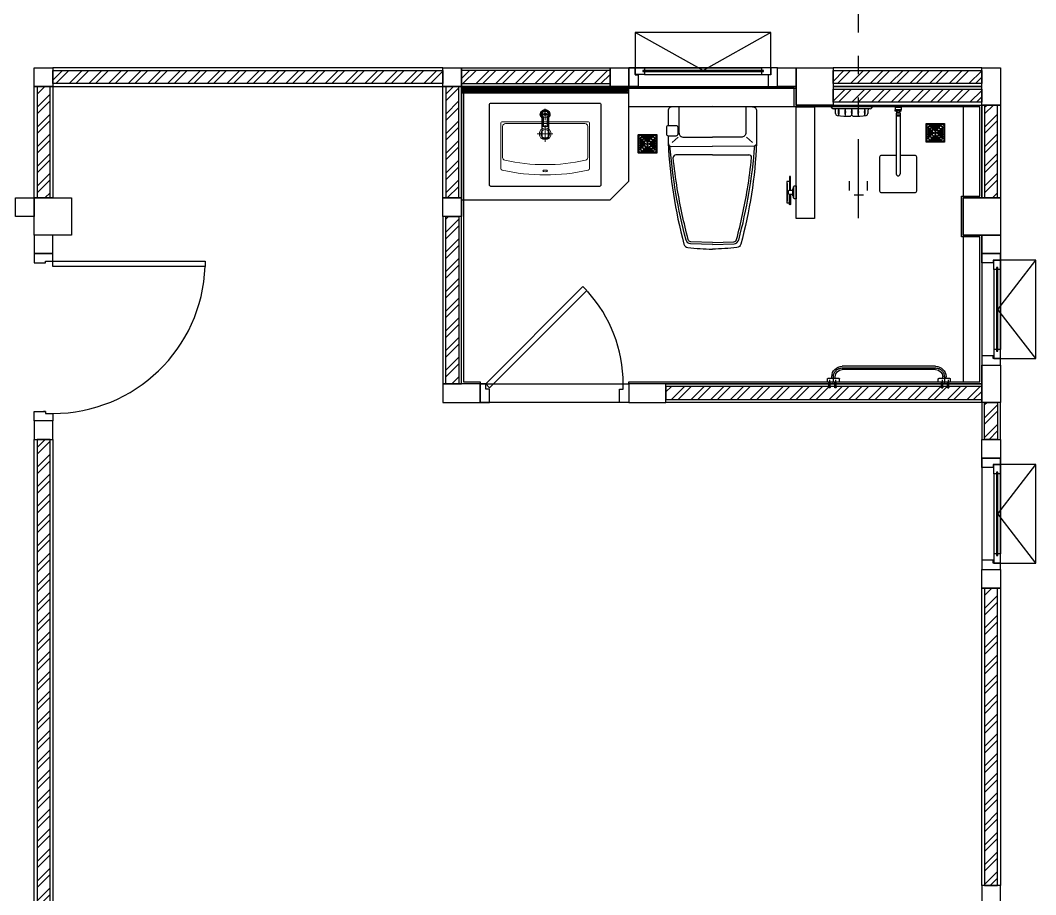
# Model space of a CAD drawing. Header units: inches. Extents: x -1366 to 1200, y -585 to 2545.
# Drawn here: x 739.08 to 744.54, y 2033.48 to 2038.19 of the extents above; entities that cross this region are included whole.
import ezdxf
from ezdxf.enums import TextEntityAlignment as Align

# ---------------------------------------------------------------- set-up
doc = ezdxf.new("R2010")
doc.units = ezdxf.units.IN
doc.header["$MEASUREMENT"] = 0
doc.header["$PDSIZE"] = 0.05
doc.linetypes.add('CENTER', pattern=[1.625, 1.25, -0.125, 0.125, -0.125])
doc.linetypes.add('DIVIDE2', pattern=[0.625, 0.25, -0.125, 0, -0.125, 0, -0.125])
doc.layers.get('0').update_dxf_attribs({"linetype": 'CONTINUOUS'})
for name, color, linetype in [('02___PRT_ALL_AXES', 7, 'CONTINUOUS'), ('COLD WATER PIPE', 3, 'DIVIDE2'), ('COLM', 3, 'CONTINUOUS'), ('Counter', 6, 'CONTINUOUS'), ('DIM', 7, 'CONTINUOUS'), ('DIMS', 1, 'CONTINUOUS'), ('DOOR', 7, 'CONTINUOUS'), ('DOOR_SWNG', 1, 'CONTINUOUS'), ('FIXT', 5, 'CONTINUOUS'), ('Floor-Hatch', 251, 'CONTINUOUS'), ('SANITARY', 9, 'CONTINUOUS'), ('SN - Sanitary', 144, 'CONTINUOUS'), ('WALL', 7, 'CONTINUOUS'), ('Wall-1', 6, 'CONTINUOUS'), ('Wall-Tile', 4, 'CONTINUOUS'), ('WALL_HATC', 251, 'CONTINUOUS'), ('WC-DET', 8, 'CONTINUOUS'), ('WC-DET1', 15, 'CONTINUOUS'), ('WC-DET2', 15, 'CONTINUOUS'), ('WC-OUT', 9, 'CONTINUOUS'), ('WC-OUTL', 7, 'CONTINUOUS'), ('WC-SERIAL', 4, 'CONTINUOUS'), ('wind', 7, 'CONTINUOUS')]:
    doc.layers.add(name, color=color, linetype=linetype)
doc.layers.add('LAYER_1', color=5, linetype='CONTINUOUS', lineweight=50)
doc.styles.get("Standard").update_dxf_attribs({"font": 'CordiaUPC.ttf'})
pattern_1 = [(224.99694, (711.284735, 2046.813254), (0.05303018, -0.05303584), []), (224.99694, (711.24938, 2046.81326), (0.05303018, -0.05303584), [])]

# ---------------------------------------------------------------- blocks, each defined once
blk = doc.blocks.new('VRH_FUVHU-W002AS_100 x100')
at = {"layer": 'SN - Sanitary'}
for points in [[(-48, -50), (48, -50, 0.414214), (50, -48), (50, 48, 0.414214), (48, 50), (-48, 50, 0.414214), (-50, 48), (-50, -48, 0.414214)], [(-40, -47), (40, -47, 0.414214), (47, -40), (47, 40, 0.414214), (40, 47), (-40, 47, 0.414214), (-47, 40), (-47, -40, 0.414214)], [(-40, -45), (40, -45, 0.414214), (45, -40), (45, 40, 0.414214), (40, 45), (-40, 45, 0.414214), (-45, 40), (-45, -40, 0.414214)], [(-27.2, 17.5, 1), (-27.2, 22.8), (-38, 22.8, 1), (-38, 17.5)], [(-17, 7.5, 1), (-17, 12.8), (-38, 12.8, 1), (-38, 7.5)], [(-10.8, -2.6, 1), (-10.8, 2.6), (-38, 2.6, 1), (-38, -2.6)], [(-17.5, 27.2, -1), (-22.8, 27.2), (-22.8, 38, -1), (-17.5, 38)], [(-7.5, 17, -1), (-12.8, 17), (-12.8, 38, -1), (-7.5, 38)], [(2.6, 10.8, -1), (-2.6, 10.8), (-2.6, 38, -1), (2.6, 38)], [(7.5, 17, 1), (12.8, 17), (12.8, 38, 1), (7.5, 38)], [(10.8, -2.6, -1), (10.8, 2.6), (38, 2.6, -1), (38, -2.6)], [(17, 7.5, -1), (17, 12.8), (38, 12.8, -1), (38, 7.5)], [(17.5, 27.2, 1), (22.8, 27.2), (22.8, 38, 1), (17.5, 38)], [(27.2, 17.5, -1), (27.2, 22.8), (38, 22.8, -1), (38, 17.5)], [(-17, -7.5, -1), (-17, -12.8), (-38, -12.8, -1), (-38, -7.5)], [(-27.2, -17.5, -1), (-27.2, -22.8), (-38, -22.8, -1), (-38, -17.5)], [(-17.5, -27.2, 1), (-22.8, -27.2), (-22.8, -38, 1), (-17.5, -38)], [(-7.5, -17, 1), (-12.8, -17), (-12.8, -38, 1), (-7.5, -38)], [(2.6, -10.8, 1), (-2.6, -10.8), (-2.6, -38, 1), (2.6, -38)], [(7.5, -17, -1), (12.8, -17), (12.8, -38, -1), (7.5, -38)], [(17, -7.5, 1), (17, -12.8), (38, -12.8, 1), (38, -7.5)], [(17.5, -27.2, -1), (22.8, -27.2), (22.8, -38, -1), (17.5, -38)], [(27.2, -17.5, 1), (27.2, -22.8), (38, -22.8, 1), (38, -17.5)]]:
    blk.add_lwpolyline(points, format="xyb", close=True, dxfattribs=at)
for points in [[(-47, 40), (-45, 40)], [(-40, 47), (-40, 45)], [(2, 0), (-2, 0)], [(0, -2), (0, 2)], [(40, 47), (40, 45)], [(47, 40), (45, 40)], [(-47, -40), (-45, -40)], [(-40, -47), (-40, -45)], [(40, -47), (40, -45)], [(47, -40), (45, -40)]]:
    blk.add_lwpolyline(points, dxfattribs=at)
for centre, radius in [((-38, 30), 2.64), ((-30, 38), 2.64), ((0, 0), 5), ((0, 0), 4), ((30, 38), 2.64), ((38, 30), 2.64), ((-38, -30), 2.64), ((-30, -38), 2.64), ((30, -38), 2.64), ((38, -30), 2.64)]:
    blk.add_circle(centre, radius, dxfattribs=at)
for radius, start, end in [(40.6, 161.7374, 168.3121), (38.9, 176.3226, 183.6774), (38.9, 160.8012, 168.8398), (40.6, 145.9027, 154.4801), (35.8, 175.7776, 184.2224), (35.8, 159.0563, 167.8663), (38.9, 144.1822, 153.2733), (32.8, 175.3915, 184.6085), (32.8, 157.0415, 166.7399), (35.8, 140.4974, 150.7346), (30.8, 175.0942, 184.9058), (30.8, 155.4701, 165.8694), (32.8, 139.2775, 147.7606), (40.6, 115.5199, 124.0973), (38.9, 116.7267, 125.8178), (35.8, 119.2654, 129.5026), (32.8, 122.2394, 130.7225), (38.9, 101.1602, 109.1988), (35.8, 102.1337, 110.9437), (32.8, 103.2601, 112.9585), (30.8, 104.1306, 114.5299), (40.6, 101.6879, 108.2626), (35.8, 85.7776, 94.2224), (32.8, 85.3915, 94.6085), (30.8, 85.0942, 94.9058), (38.9, 86.3226, 93.6774), (38.9, 70.8012, 78.8398), (35.8, 69.0563, 77.8663), (32.8, 67.0415, 76.7399), (30.8, 65.4701, 75.8694), (40.6, 71.7374, 78.3121), (40.6, 55.9027, 64.4801), (38.9, 54.1822, 63.2733), (35.8, 50.4974, 60.7346), (32.8, 49.2775, 57.7606), (32.8, 32.2394, 40.7225), (35.8, 29.2654, 39.5026), (30.8, 14.1306, 24.5299), (32.8, 13.2601, 22.9585), (30.8, 355.0942, 4.9058), (38.9, 26.7267, 35.8178), (32.8, 355.3915, 4.6085), (35.8, 12.1337, 20.9437), (40.6, 25.5199, 34.0973), (35.8, 355.7776, 4.2224), (38.9, 11.1602, 19.1988), (40.6, 11.6879, 18.2626), (38.9, 356.3226, 3.6774), (40.6, 191.6879, 198.2626), (38.9, 191.1602, 199.1988), (40.6, 205.5199, 214.0973), (35.8, 192.1337, 200.9437), (38.9, 206.7267, 215.8178), (32.8, 193.2601, 202.9585), (35.8, 209.2654, 219.5026), (30.8, 194.1306, 204.5299), (32.8, 212.2394, 220.7225), (35.8, 230.4974, 240.7346), (38.9, 234.1822, 243.2733), (40.6, 235.9027, 244.4801), (32.8, 229.2775, 237.7606), (30.8, 245.4701, 255.8694), (32.8, 247.0415, 256.7399), (35.8, 249.0563, 257.8663), (38.9, 250.8012, 258.8398), (40.6, 251.7374, 258.3121), (30.8, 265.0942, 274.9058), (32.8, 265.3915, 274.6085), (35.8, 265.7776, 274.2224), (38.9, 266.3226, 273.6774), (30.8, 284.1306, 294.5299), (32.8, 283.2601, 292.9585), (35.8, 282.1337, 290.9437), (38.9, 281.1602, 289.1988), (40.6, 281.6879, 288.2626), (32.8, 302.2394, 310.7225), (35.8, 299.2654, 309.5026), (38.9, 296.7267, 305.8178), (40.6, 295.5199, 304.0973), (32.8, 319.2775, 327.7606), (35.8, 320.4974, 330.7346), (30.8, 335.4701, 345.8694), (32.8, 337.0415, 346.7399), (38.9, 324.1822, 333.2733), (35.8, 339.0563, 347.8663), (40.6, 325.9027, 334.4801), (38.9, 340.8012, 348.8398), (40.6, 341.7374, 348.3121)]:
    blk.add_arc((0, 0), radius, start, end, dxfattribs=at)
blk = doc.blocks.new('PM753P')
at = {"layer": 'WC-DET'}
for points in [[(-0.061, -0.029), (-0.061, -0.035)], [(-0.0595, -0.029), (-0.0595, -0.035)], [(-0.048, -0.047), (0.047, -0.047)], [(-0.0433, -0.0485), (0.0417, -0.0485)], [(-0.0362, -0.029), (-0.0362, -0.035)], [(0.03, -0.011), (-0.03, -0.011)], [(-0.02, -0.014), (0.02, -0.014)], [(0.0352, -0.029), (0.0352, -0.035)]]:
    blk.add_lwpolyline(points, dxfattribs=at)
at = {"layer": 'WC-OUT'}
blk.add_lwpolyline([(0.02, -0.0145), (0.02, -0.0155, -0.414214), (0.0185, -0.017), (-0.0185, -0.017, -0.414214), (-0.02, -0.0155), (-0.02, -0.0145, 0.414214), (-0.0205, -0.014), (-0.0285, -0.014, -0.414214), (-0.03, -0.0125), (-0.03, -0.0115, 0.414214), (-0.0305, -0.011), (-0.032, -0.011, -0.414214), (-0.035, -0.008), (-0.035, 0), (0.035, 0), (0.035, -0.008, -0.414214), (0.032, -0.011), (0.0305, -0.011, 0.414214), (0.03, -0.0115), (0.03, -0.0125, -0.414214), (0.0285, -0.014), (0.0205, -0.014, 0.414214)], format="xyb", close=True, dxfattribs=at)
for points in [[(-0.011, -0.029), (-0.083, -0.029, 1), (-0.083, -0.035), (-0.011, -0.035)], [(0.011, -0.017), (0.011, -0.039, -0.181818), (-0.011, -0.039), (-0.011, -0.017)], [(0.011, -0.029), (0.064, -0.029, -1), (0.064, -0.035), (0.011, -0.035)]]:
    blk.add_lwpolyline(points, format="xyb", dxfattribs=at)
blk.add_lwpolyline([(-0.058, -0.035), (-0.058, -0.05), (0.057, -0.05), (0.057, -0.035)], dxfattribs=at)
blk.add_arc((-0.0828, -0.0319), 0.00287, 265.7151, 94.6963, dxfattribs=at)
at = {"layer": 'WC-SERIAL', "flags": 8}
blk.add_attdef('PM753', text='', height=0.03, dxfattribs=at).set_placement((0.007, -0.1009), align=Align.MIDDLE)
blk = doc.blocks.new('A$Cf44c07b2')
at = {"layer": 'WC-OUT'}
for p, q in [((0.0794, 0.1169), (0.5821, 0.1169)), ((0.0234, 0.0519), (0.0234, 0.0608)), ((0.0413, 0.0519), (0.0413, 0.0612)), ((0.0794, 0.0989), (0.5821, 0.0989)), ((0.6202, 0.0519), (0.6202, 0.0608)), ((0.6381, 0.0519), (0.6381, 0.0608)), ((0, 0.0329), (0, 0.0496)), ((0.065, 0.0329), (0, 0.0329)), ((0.0022, 0.0519), (0.0234, 0.0519)), ((0.0234, 0.0519), (0.0627, 0.0519)), ((0.065, 0.0329), (0.065, 0.0496)), ((0.5967, 0.0329), (0.5967, 0.0496)), ((0.6617, 0.0329), (0.5967, 0.0329)), ((0.5989, 0.0519), (0.6594, 0.0519)), ((0.6617, 0.0329), (0.6617, 0.0496))]:
    blk.add_line(p, q, dxfattribs=at)
at = {"layer": 'WC-OUT', "color": 251, "linetype": 'CENTER'}
for p, q in [((0.0324, 0.0608), (0.0324, 0.0252)), ((0.5821, 0.1079), (0.0794, 0.1079)), ((0.6292, 0.0519), (0.6292, 0.0608)), ((0.0072, 0.0222), (0.0079, 0.0202)), ((0.0073, 0.0224), (0.0086, 0.0224)), ((0.0074, 0.0224), (0.0074, 0.0329)), ((0.0074, 0.0045), (0.0074, 0.0215)), ((0.0077, 0.0045), (0.0074, 0.0045)), ((0.0075, 0.0018), (0.0079, 0.0046)), ((0.0077, 0.0045), (0.0076, 0.0045)), ((0.0085, 0.0045), (0.0077, 0.0045)), ((0.0087, 0.0222), (0.0079, 0.0202)), ((0.0143, 0.0011), (0.0081, 0.0011)), ((0.0139, 0.0045), (0.0085, 0.0045)), ((0.0098, 0.0045), (0.0088, 0.0025)), ((0.0131, 0.0017), (0.0093, 0.0017)), ((0.0111, 0.0045), (0.0111, 0.0174)), ((0.0114, 0.0174), (0.0111, 0.0174)), ((0.0112, 0.0437), (0.0112, 0)), ((0.0114, 0.0045), (0.0114, 0.0174)), ((0.0126, 0.0045), (0.0136, 0.0025)), ((0.0137, 0.0222), (0.0145, 0.0202)), ((0.0152, 0.0224), (0.0139, 0.0224)), ((0.0147, 0.0045), (0.0139, 0.0045)), ((0.0153, 0.0222), (0.0145, 0.0202)), ((0.0149, 0.0018), (0.0145, 0.0046)), ((0.015, 0.0045), (0.0147, 0.0045)), ((0.0149, 0.0045), (0.0147, 0.0045)), ((0.015, 0.0224), (0.015, 0.0329)), ((0.015, 0.0045), (0.015, 0.0214)), ((0.0396, 0.0222), (0.0404, 0.0202)), ((0.0397, 0.0224), (0.0411, 0.0224)), ((0.0399, 0.0224), (0.0399, 0.0329)), ((0.0399, 0.0045), (0.0399, 0.0215)), ((0.0402, 0.0045), (0.0399, 0.0045)), ((0.04, 0.0018), (0.0404, 0.0046)), ((0.0402, 0.0045), (0.04, 0.0045)), ((0.0409, 0.0045), (0.0402, 0.0045)), ((0.0412, 0.0222), (0.0404, 0.0202)), ((0.0468, 0.0011), (0.0405, 0.0011)), ((0.0464, 0.0045), (0.0409, 0.0045)), ((0.0423, 0.0045), (0.0413, 0.0025)), ((0.0456, 0.0017), (0.0418, 0.0017)), ((0.0435, 0.0045), (0.0435, 0.0174)), ((0.0438, 0.0174), (0.0435, 0.0174)), ((0.0437, 0.0437), (0.0437, 0)), ((0.0438, 0.0045), (0.0438, 0.0174)), ((0.0451, 0.0045), (0.0461, 0.0025)), ((0.0462, 0.0222), (0.047, 0.0202)), ((0.0476, 0.0224), (0.0463, 0.0224)), ((0.0471, 0.0045), (0.0464, 0.0045)), ((0.0478, 0.0222), (0.047, 0.0202)), ((0.0473, 0.0018), (0.047, 0.0046)), ((0.0474, 0.0045), (0.0471, 0.0045)), ((0.0473, 0.0045), (0.0471, 0.0045)), ((0.0474, 0.0224), (0.0474, 0.0329)), ((0.0474, 0.0045), (0.0474, 0.0214)), ((0.6138, 0.0227), (0.6146, 0.0207)), ((0.6139, 0.0229), (0.6153, 0.0229)), ((0.6141, 0.0229), (0.6141, 0.0334)), ((0.6141, 0.005), (0.6141, 0.0219)), ((0.6141, 0.005), (0.6144, 0.005)), ((0.6142, 0.0023), (0.6146, 0.0051)), ((0.6142, 0.005), (0.6144, 0.005)), ((0.6144, 0.005), (0.6152, 0.005)), ((0.6154, 0.0227), (0.6146, 0.0207)), ((0.6148, 0.0016), (0.621, 0.0016)), ((0.6152, 0.005), (0.6206, 0.005)), ((0.6165, 0.005), (0.6155, 0.003)), ((0.616, 0.0022), (0.6198, 0.0022)), ((0.6178, 0.005), (0.6178, 0.0179)), ((0.6178, 0.0179), (0.618, 0.0179)), ((0.6179, 0.0442), (0.6179, 0.0005)), ((0.618, 0.005), (0.618, 0.0179)), ((0.6193, 0.005), (0.6203, 0.003)), ((0.6204, 0.0227), (0.6212, 0.0207)), ((0.6218, 0.0229), (0.6205, 0.0229)), ((0.6206, 0.005), (0.6214, 0.005)), ((0.622, 0.0227), (0.6212, 0.0207)), ((0.6216, 0.0023), (0.6212, 0.0051)), ((0.6214, 0.005), (0.6217, 0.005)), ((0.6214, 0.005), (0.6216, 0.005)), ((0.6217, 0.0229), (0.6217, 0.0334)), ((0.6217, 0.005), (0.6217, 0.022)), ((0.6292, 0.0306), (0.6292, 0.0503)), ((0.6463, 0.0227), (0.647, 0.0207)), ((0.6464, 0.0229), (0.6477, 0.0229)), ((0.6466, 0.0229), (0.6466, 0.0334)), ((0.6466, 0.005), (0.6466, 0.0219)), ((0.6466, 0.005), (0.6469, 0.005)), ((0.6467, 0.0023), (0.6471, 0.0051)), ((0.6467, 0.005), (0.6469, 0.005)), ((0.6469, 0.005), (0.6476, 0.005)), ((0.6478, 0.0227), (0.647, 0.0207)), ((0.6472, 0.0016), (0.6535, 0.0016)), ((0.6476, 0.005), (0.6531, 0.005)), ((0.6489, 0.005), (0.648, 0.003)), ((0.6485, 0.0022), (0.6522, 0.0022)), ((0.6502, 0.005), (0.6502, 0.0179)), ((0.6502, 0.0179), (0.6505, 0.0179)), ((0.6503, 0.0442), (0.6503, 0.0005)), ((0.6505, 0.005), (0.6505, 0.0179)), ((0.6517, 0.005), (0.6527, 0.003)), ((0.6528, 0.0227), (0.6536, 0.0207)), ((0.6543, 0.0229), (0.653, 0.0229)), ((0.6531, 0.005), (0.6538, 0.005)), ((0.6544, 0.0227), (0.6536, 0.0207)), ((0.654, 0.0023), (0.6536, 0.0051)), ((0.6538, 0.005), (0.6541, 0.005)), ((0.6538, 0.005), (0.654, 0.005)), ((0.6541, 0.0229), (0.6541, 0.0334)), ((0.6541, 0.005), (0.6541, 0.022))]:
    blk.add_line(p, q, dxfattribs=at)
for centre in [(0.0112, 0.0202), (0.0437, 0.0202), (0.6179, 0.0207), (0.6503, 0.0207)]:
    blk.add_circle(centre, 0.00118, dxfattribs=at)
at = {"layer": 'WC-OUT'}
for centre, radius, start, end in [((0.0794, 0.0608), 0.056, 90, 180), ((0.5821, 0.0608), 0.056, 0, 90), ((0.0794, 0.0608), 0.0381, 90, 180), ((0.5821, 0.0608), 0.0381, 0, 90), ((0.0022, 0.0496), 0.00224, 90, 180), ((0.0627, 0.0496), 0.00224, 0, 90), ((0.5989, 0.0496), 0.00224, 90, 180), ((0.6594, 0.0496), 0.00224, 0, 90)]:
    blk.add_arc(centre, radius, start, end, dxfattribs=at)
at = {"layer": 'WC-OUT', "color": 251, "linetype": 'CENTER'}
for centre, radius, start, end in [((0.0794, 0.0608), 0.0471, 90, 180), ((0.5821, 0.0608), 0.0471, 0, 90), ((0.0073, 0.0223), 0.00014, 90, 201.1557), ((0.0081, 0.0017), 0.00056, 172.2348, 270), ((0.0081, 0.0042), 0.000472, 36.4635, 143.5365), ((0.0086, 0.0223), 0.00014, 338.8443, 90), ((0.0093, 0.0022), 0.00056, 153.4349, 270), ((0.0131, 0.0022), 0.00056, 270, 26.5651), ((0.0139, 0.0223), 0.00014, 90, 201.1557), ((0.0143, 0.0042), 0.000472, 36.4635, 143.5365), ((0.0143, 0.0017), 0.00056, 270, 7.7652), ((0.0152, 0.0223), 0.00014, 338.8443, 90), ((0.0397, 0.0223), 0.00014, 90, 201.1557), ((0.0405, 0.0017), 0.00056, 172.2348, 270), ((0.0406, 0.0042), 0.000472, 36.4635, 143.5365), ((0.0411, 0.0223), 0.00014, 338.8443, 90), ((0.0418, 0.0022), 0.00056, 153.4349, 270), ((0.0456, 0.0022), 0.00056, 270, 26.5651), ((0.0463, 0.0223), 0.00014, 90, 201.1557), ((0.0468, 0.0042), 0.000472, 36.4635, 143.5365), ((0.0468, 0.0017), 0.00056, 270, 7.7652), ((0.0476, 0.0223), 0.00014, 338.8443, 90), ((0.6139, 0.0228), 0.00014, 90, 201.1557), ((0.6148, 0.0022), 0.00056, 172.2348, 270), ((0.6148, 0.0047), 0.000472, 36.4635, 143.5365), ((0.6153, 0.0228), 0.00014, 338.8443, 90), ((0.616, 0.0027), 0.00056, 153.4349, 270), ((0.6198, 0.0027), 0.00056, 270, 26.5651), ((0.6205, 0.0228), 0.00014, 90, 201.1557), ((0.621, 0.0047), 0.000472, 36.4635, 143.5365), ((0.621, 0.0022), 0.00056, 270, 7.7652), ((0.6218, 0.0228), 0.00014, 338.8443, 90), ((0.6464, 0.0228), 0.00014, 90, 201.1557), ((0.6472, 0.0022), 0.00056, 172.2348, 270), ((0.6473, 0.0047), 0.000472, 36.4635, 143.5365), ((0.6477, 0.0228), 0.00014, 338.8443, 90), ((0.6485, 0.0027), 0.00056, 153.4349, 270), ((0.6522, 0.0027), 0.00056, 270, 26.5651), ((0.653, 0.0228), 0.00014, 90, 201.1557), ((0.6534, 0.0047), 0.000472, 36.4635, 143.5365), ((0.6535, 0.0022), 0.00056, 270, 7.7652), ((0.6543, 0.0228), 0.00014, 338.8443, 90)]:
    blk.add_arc(centre, radius, start, end, dxfattribs=at)
blk.add_point((0.6292, 0.0503), dxfattribs=at)
at = {"layer": 'WC-OUT'}
blk.add_point((0.6292, 0.0328), dxfattribs=at)
blk = doc.blocks.new('ct0150p')
at = {"layer": 'WC-OUT', "color": 251, "linetype": 'CENTER'}
blk.add_point((0.6005, 0.0357), dxfattribs=at)
at = {"layer": 'WC-OUT'}
blk.add_point((0.6005, -0.0012), dxfattribs=at)
blk.add_blockref('A$Cf44c07b2', (-0.0323, -0.0329))
blk = doc.blocks.new('C805P')
at = {"layer": 'DIMS', "linetype": 'ByBlock'}
for p in [(-0.11, 0), (0.11, 0), (0.11, 0)]:
    blk.add_point(p, dxfattribs=at)
at = {"layer": 'WC-DET1'}
blk.add_line((0.0975, -0.01), (-0.0975, -0.01), dxfattribs=at)
for centre, radius, start, end in [((0.0349, -0.0275), 0.1074, 171.1982, 188.8018), ((-0.07, -0.0113), 0.00125, 8.8018, 171.1982), ((-0.07, -0.0437), 0.00125, 188.8018, 351.1982), ((-0.1749, -0.0275), 0.1074, 351.1982, 8.8018), ((0.0699, -0.0275), 0.1074, 171.1982, 188.8018), ((-0.035, -0.0113), 0.00125, 8.8018, 171.1982), ((-0.035, -0.0437), 0.00125, 188.8018, 351.1982), ((-0.1399, -0.0275), 0.1074, 351.1982, 8.8018), ((0.1049, -0.0275), 0.1074, 171.1982, 188.8018), ((0, -0.0113), 0.00125, 8.8018, 171.1982), ((0, -0.0437), 0.00125, 188.8018, 351.1982), ((-0.1049, -0.0275), 0.1074, 351.1982, 8.8018), ((0.1399, -0.0275), 0.1074, 171.1982, 188.8018), ((0.035, -0.0113), 0.00125, 8.8018, 171.1982), ((0.035, -0.0437), 0.00125, 188.8018, 351.1982), ((-0.0699, -0.0275), 0.1074, 351.1982, 8.8018), ((0.1749, -0.0275), 0.1074, 171.1982, 188.8018), ((0.07, -0.0113), 0.00125, 8.8018, 171.1982), ((0.07, -0.0437), 0.00125, 188.8018, 351.1982), ((-0.0349, -0.0275), 0.1074, 351.1982, 8.8018)]:
    blk.add_arc(centre, radius, start, end, dxfattribs=at)
at = {"layer": 'WC-OUTL'}
for p, q in [((-0.11, 0), (-0.1025, 0)), ((0.1025, 0), (-0.1025, 0)), ((0.1025, 0), (0.11, 0)), ((-0.0975, -0.01), (-0.1, -0.01)), ((-0.0875, -0.036), (-0.0875, -0.02)), ((0.0875, -0.02), (0.0875, -0.036)), ((0.1, -0.01), (0.0975, -0.01))]:
    blk.add_line(p, q, dxfattribs=at)
for centre, radius, start, end in [((-0.1, 0), 0.01, 180, 270), ((0.1, 0), 0.01, 270, 0), ((-0.0975, -0.02), 0.01, 0, 90), ((-0.0775, -0.036), 0.01, 180, 264.1326), ((-0.0233, 0.3009), 0.3512, 260.9568, 272.6453), ((-0.0071, -0.045), 0.005, 269.4695, 340.3964), ((0, -0.0475), 0.0025, 19.6036, 160.3964), ((0.0071, -0.045), 0.005, 199.6036, 270.5305), ((0.0233, 0.3009), 0.3512, 267.3547, 279.0432), ((0.0775, -0.036), 0.01, 275.8674, 0), ((0.0975, -0.02), 0.01, 90, 180)]:
    blk.add_arc(centre, radius, start, end, dxfattribs=at)
at = {"layer": 'WC-SERIAL', "flags": 3}
blk.add_attdef('SERIAL', text='', height=0.0121, dxfattribs=at).set_placement((0.0038, -0.0654), align=Align.TOP_CENTER)
blk = doc.blocks.new('dr080sl3')
at = {"layer": 'DOOR'}
for points in [[(-0.37, 0.05), (0.1533, 0.5733), (0.1745, 0.552), (-0.3488, 0.0288)], [(-0.4, 0.05), (-0.4, -0.05), (-0.35, -0.05), (-0.35, 0.02), (-0.37, 0.02), (-0.37, 0.05)], [(0.4, 0.05), (0.4, -0.05), (0.35, -0.05), (0.35, 0.02), (0.37, 0.02), (0.37, 0.05)]]:
    blk.add_lwpolyline(points, close=True, dxfattribs=at)
at = {"layer": 'DOOR_SWNG'}
blk.add_arc((-0.37, 0.05), 0.74, 0, 42.2737, dxfattribs=at)
blk = doc.blocks.new('DR090SL2')
at = {"layer": 'DOOR'}
for points in [[(-0.41, 0.87), (-0.38, 0.87), (-0.38, 0.05), (-0.41, 0.05)], [(-0.41, 0.05), (-0.45, 0.05), (-0.45, -0.05), (-0.4, -0.05), (-0.4, 0.01), (-0.41, 0.01)], [(0.4, 0), (0.4, 0.01), (0.41, 0.01), (0.41, 0.05), (0.45, 0.05), (0.45, -0.05), (0.4, -0.05), (0.4, 0.01)]]:
    blk.add_lwpolyline(points, close=True, dxfattribs=at)
at = {"layer": 'DOOR_SWNG'}
blk.add_arc((-0.41, 0.05), 0.82, 0, 87.9033, dxfattribs=at)
blk = doc.blocks.new('ct1113ap')
h = blk.add_hatch()
h.set_pattern_fill('ANSI31', color=1, style=0)
h.set_pattern_definition([(45, (-850.48847, 321.96483), (-0.088388348, 0.088388348), [])])
h.paths.add_polyline_path([(1.5, 2.1, 1), (-1.5, 2.1, 1)])
h.paths.add_polyline_path([(1.1, 2.1, -1), (-1.1, 2.1, -1)], flags=16)
h.paths.add_polyline_path([(1.5, -5.3, 1), (-1.5, -5.3, 1)])
h.paths.add_polyline_path([(1.1, -5.3, -1), (-1.1, -5.3, -1)], flags=16)
h.paths.add_polyline_path([(2.7, -6.8), (1.5, -6.8), (1.5, -8), (2.7, -8)])
h.paths.add_polyline_path([(-0.6, 4.4, -3.621207), (0.6, 4.4), (0.8, 4.1, 3.20425), (-0.9, 4.1)])
h.paths.add_polyline_path([(1.1, -2.5), (-1.5, -2.5), (-1.5, -2.9), (1.1, -2.9), (1.1, -3.7), (1.5, -3.7), (1.5, -1.8), (1.1, -1.8)])
h.paths.add_polyline_path([(1.1, -0.3), (-1.5, -0.3), (-1.5, -0.7), (1.1, -0.7), (1.1, -1.5), (1.5, -1.5), (1.5, 0.4), (1.1, 0.4)])
at = {"color": 7, "linetype": 'Continuous'}
for p, q in [((-130, 14), (-130, -14)), ((-64, -11), (-64, 11)), ((-63, 12), (-14, 12)), ((-14, -12), (-63, -12))]:
    blk.add_line(p, q, dxfattribs=at)
at = {"color": 6, "linetype": 'Continuous'}
for p, q in [((-129, 14.2), (-129, -14.2)), ((-127, 16.2), (-127, 17)), ((-63.5, -11.1), (-63.5, 11.1)), ((-63, 12), (-63, 11.6)), ((-63, 11.6), (-14, 11.6)), ((-14, 12), (-14, 11.6)), ((-127, -16.2), (-127, -17)), ((-63, -12), (-63, -11.6)), ((-14, -11.6), (-63, -11.6)), ((-14, -12), (-14, -11.6))]:
    blk.add_line(p, q, dxfattribs=at)
at = {"color": 6}
for p, q in [((-0.6, 4.4), (-0.9, 4.1)), ((0.8, 4.1), (0.6, 4.4))]:
    blk.add_line(p, q, dxfattribs=at)
at = {"color": 6, "linetype": 'CENTER'}
blk.add_line((2, 0), (28.8, 0), dxfattribs=at)
at = {"color": 7, "linetype": 'Continuous'}
for centre, radius, start, end in [((-127, 14), 3, 90, 180), ((-63, 11), 1, 90, 180), ((-14, 15), 3, 270, 312.9703), ((0, 0), 17.5, 227.0297, 132.9703), ((-127, -14), 3, 180, 270), ((-63, -11), 1, 180, 270), ((-14, -15), 3, 47.0297, 90)]:
    blk.add_arc(centre, radius, start, end, dxfattribs=at)
at = {"color": 6, "linetype": 'Continuous'}
for centre, start, end in [((-14, 15.1), 270.0283, 313.2038), ((-14, -15.1), 46.7962, 89.9717)]:
    blk.add_arc(centre, 3.49, start, end, dxfattribs=at)
for points, knots in [([(-129, 14.2), (-129.1, 14.2), (-129.4, 14.2), (-129.6, 14.1), (-129.8, 14.1), (-129.9, 14.1), (-130, 14), (-130, 14), (-130, 14), (-130, 14)], [0, 0, 0, 0, 0.37083, 0.686781, 0.809347, 0.902724, 0.937689, 0.964954, 1, 1, 1, 1]), ([(-127, 16.2), (-127.3, 16.2), (-127.8, 16.1), (-128.5, 15.6), (-128.9, 14.9), (-129, 14.4), (-129, 14.2)], [0, 0, 0, 0, 0.251576, 0.502087, 0.751307, 1, 1, 1, 1]), ([(-64, 11), (-64, 11), (-64, 11), (-63.9, 11), (-63.8, 11.1), (-63.7, 11.1), (-63.6, 11.1), (-63.5, 11.1)], [0, 0, 0, 0, 0.033642, 0.095139, 0.310943, 0.62784, 1, 1, 1, 1]), ([(-63.5, 11.1), (-63.5, 11.1), (-63.5, 11.3), (-63.4, 11.4), (-63.2, 11.6), (-63.1, 11.6), (-63, 11.6)], [0, 0, 0, 0, 0.248974, 0.49844, 0.748767, 1, 1, 1, 1]), ([(-11.9, 12.8), (-11.9, 12.8), (-11.9, 12.8), (-11.9, 12.8), (-11.9, 12.8), (-11.8, 12.7), (-11.7, 12.6), (-11.6, 12.6), (-11.6, 12.5)], [0, 0, 0, 0, 0.029366, 0.087835, 0.178504, 0.299273, 0.616465, 1, 1, 1, 1]), ([(-11.6, 12.5), (-11, 13.1), (-9.7, 14.1), (-7.6, 15.4), (-5.3, 16.3), (-2.9, 16.9), (-0.4, 17.2), (2.1, 17), (4.5, 16.6), (6.9, 15.7), (9, 14.6), (11, 13.1), (12.8, 11.4), (14.3, 9.4), (15.5, 7.2), (16.3, 4.9), (16.9, 2.5), (17, 0.8), (17, 0)], [0, 0, 0, 0, 0.062313, 0.124704, 0.187205, 0.249822, 0.312517, 0.375223, 0.437872, 0.500414, 0.562837, 0.62517, 0.687469, 0.749798, 0.81221, 0.874726, 0.937336, 1, 1, 1, 1]), ([(17, 0), (17, -0.8), (16.9, -2.5), (16.3, -4.9), (15.5, -7.2), (14.3, -9.4), (12.8, -11.4), (11, -13.1), (9, -14.6), (6.9, -15.7), (4.5, -16.6), (2.1, -17), (-0.4, -17.2), (-2.9, -16.9), (-5.3, -16.3), (-7.6, -15.4), (-9.7, -14.1), (-11, -13.1), (-11.6, -12.5)], [0, 0, 0, 0, 0.062697, 0.125333, 0.18786, 0.250273, 0.312598, 0.37489, 0.437216, 0.499632, 0.562167, 0.624809, 0.687509, 0.750197, 0.81281, 0.875306, 0.937693, 1, 1, 1, 1]), ([(-129, -14.2), (-129.1, -14.2), (-129.4, -14.2), (-129.6, -14.1), (-129.8, -14.1), (-129.9, -14.1), (-130, -14), (-130, -14), (-130, -14), (-130, -14)], [0, 0, 0, 0, 0.37083, 0.686781, 0.809347, 0.902724, 0.937689, 0.964954, 1, 1, 1, 1]), ([(-129, -14.2), (-129, -14.4), (-128.9, -14.9), (-128.5, -15.6), (-127.8, -16.1), (-127.3, -16.2), (-127, -16.2)], [0, 0, 0, 0, 0.248784, 0.49809, 0.74852, 1, 1, 1, 1]), ([(-64, -11), (-64, -11), (-64, -11), (-63.9, -11), (-63.8, -11.1), (-63.7, -11.1), (-63.6, -11.1), (-63.5, -11.1)], [0, 0, 0, 0, 0.033642, 0.095139, 0.310943, 0.62784, 1, 1, 1, 1]), ([(-63, -11.6), (-63.1, -11.6), (-63.2, -11.6), (-63.4, -11.4), (-63.5, -11.3), (-63.5, -11.1), (-63.5, -11.1)], [0, 0, 0, 0, 0.251439, 0.50194, 0.751233, 1, 1, 1, 1]), ([(-11.9, -12.8), (-11.9, -12.8), (-11.9, -12.8), (-11.9, -12.8), (-11.9, -12.8), (-11.8, -12.7), (-11.7, -12.6), (-11.6, -12.6), (-11.6, -12.5)], [0, 0, 0, 0, 0.029366, 0.087835, 0.178504, 0.299273, 0.616465, 1, 1, 1, 1])]:
    blk.add_open_spline(points, degree=3, knots=knots, dxfattribs=at)
at = {"layer": '02___PRT_ALL_AXES', "color": 7, "linetype": 'Continuous'}
for p, q in [((-4.1, 17), (-127, 17)), ((-127, -17), (-4.1, -17))]:
    blk.add_line(p, q, dxfattribs=at)
at = {"layer": '02___PRT_ALL_AXES', "color": 6, "linetype": 'Continuous'}
for p, q in [((-6.7, 16.2), (-127, 16.2)), ((-127, -16.2), (-6.7, -16.2))]:
    blk.add_line(p, q, dxfattribs=at)
at = {"layer": '02___PRT_ALL_AXES', "color": 7, "linetype": 'Continuous'}
blk.add_arc((0, 0), 25, 222.8438, 137.1562, dxfattribs=at)
at = {"layer": '02___PRT_ALL_AXES', "color": 6, "linetype": 'Continuous'}
blk.add_arc((0, 0), 24, 225.1054, 134.8946, dxfattribs=at)
at = {"layer": 'LAYER_1', "color": 6}
for p, q in [((1.1, 0.4), (1.1, -0.3)), ((1.5, 0.4), (1.1, 0.4)), ((1.5, -1.5), (1.5, 0.4)), ((1.1, -0.3), (-1.5, -0.3)), ((-1.5, -0.3), (-1.5, -0.7)), ((-1.5, -0.7), (1.1, -0.7)), ((1.1, -2.5), (-1.5, -2.5)), ((-1.5, -2.5), (-1.5, -2.9)), ((-1.5, -2.9), (1.1, -2.9)), ((1.1, -0.7), (1.1, -1.5)), ((1.1, -1.5), (1.5, -1.5)), ((1.1, -1.8), (1.1, -2.5)), ((1.5, -1.8), (1.1, -1.8)), ((1.1, -2.9), (1.1, -3.7)), ((1.1, -3.7), (1.5, -3.7)), ((1.5, -3.7), (1.5, -1.8)), ((2.7, -6.8), (1.5, -6.8)), ((1.5, -6.8), (1.5, -8)), ((1.5, -8), (2.7, -8)), ((2.7, -6.8), (2.7, -8))]:
    blk.add_line(p, q, dxfattribs=at)
for centre, radius in [((0, 2.1), 1.5), ((0, 2.1), 1.1), ((0, -5.3), 1.5), ((0, -5.3), 1.1)]:
    blk.add_circle(centre, radius, dxfattribs=at)
for radius, start, end in [(1.5, 304.1538, 234.8243), (1.1, 300.284, 238.5338)]:
    blk.add_arc((0, 5.3), radius, start, end, dxfattribs=at)
blk = doc.blocks.new('TF0504P-Acacia')
at = {"layer": 'WC-DET', "lineweight": 13}
for p, q in [((0.0001, -0.0321), (0, -0.092)), ((-0.229, -0.1), (0.229, -0.1)), ((0.0289, -0.06), (-0.0298, -0.06)), ((-0.239, -0.3509), (-0.239, -0.11)), ((-0.229, -0.2928), (-0.229, -0.125)), ((-0.214, -0.11), (0.214, -0.11)), ((0, -0.1185), (0, -0.2083)), ((0.229, -0.2928), (0.229, -0.125)), ((0.239, -0.3509), (0.239, -0.11)), ((-0.0431, -0.165), (0.0415, -0.165))]:
    blk.add_line(p, q, dxfattribs=at)
for centre, radius in [((0, -0.06), 0.0175), ((0, -0.165), 0.032), ((0, -0.165), 0.0225)]:
    blk.add_circle(centre, radius, dxfattribs=at)
for centre, radius, start, end in [((-0.229, -0.11), 0.01, 90, 180), ((0.229, -0.11), 0.01, 0, 90), ((-0.214, -0.125), 0.015, 90, 180), ((0.214, -0.125), 0.015, 0, 90), ((-0.214, -0.2928), 0.015, 180, 257.6249), ((0, 0.6825), 1.0135, 257.6249, 282.3751), ((0.214, -0.2928), 0.015, 282.3751, 0), ((-0.229, -0.3509), 0.01, 180, 257.5062), ((0, 0.6816), 1.0676, 257.495, 282.505), ((0.229, -0.3509), 0.01, 282.4938, 0)]:
    blk.add_arc(centre, radius, start, end, dxfattribs=at)
blk.add_ellipse((0, -0.3649), major_axis=(-0.0125, 0), ratio=0.4, dxfattribs=at)
at = {"layer": 'WC-OUT'}
blk.add_lwpolyline([(-0.292, -0.448, -0.414214), (-0.3, -0.44), (-0.3, -0.008, -0.414214), (-0.292, 0), (0.292, 0, -0.414214), (0.3, -0.008), (0.3, -0.44, -0.414214), (0.292, -0.448)], format="xyb", close=True, dxfattribs=at)
at = {"layer": 'WC-OUT', "xscale": -0.001, "yscale": 0.001, "zscale": 0.001, "rotation": 270}
blk.add_blockref('ct1113ap', (0, -0.06), dxfattribs=at)
at = {"layer": 'WC-SERIAL', "flags": 3}
blk.add_attdef('SERIAL', text='', height=0.025, dxfattribs=at).set_placement((0.0039, -0.2584), align=Align.CENTER)
blk = doc.blocks.new('CT002P')
at = {"layer": 'WC-DET1'}
for p, q in [((-0.0159, 0), (-0.0159, -0.0025)), ((0.0159, 0), (-0.0159, 0)), ((0.0159, 0), (0.0159, -0.0025)), ((-0.0169, -0.0025), (-0.0169, -0.0164)), ((-0.0161, -0.0025), (-0.0169, -0.0025)), ((0.0169, -0.0164), (-0.0169, -0.0164)), ((0.0169, -0.0025), (-0.0161, -0.0025)), ((-0.0159, -0.0223), (-0.0159, -0.0164)), ((0.0159, -0.0223), (-0.0159, -0.0223)), ((0.0114, -0.0339), (-0.0114, -0.0339)), ((-0.0114, -0.0339), (-0.0114, -0.0453)), ((-0.0114, -0.0453), (-0.0109, -0.0458)), ((-0.0114, -0.0453), (-0.0109, -0.0458)), ((0.0114, -0.0453), (-0.0114, -0.0453)), ((0.0109, -0.0458), (-0.0109, -0.0458)), ((-0.0102, -0.0458), (-0.0102, -0.3612)), ((-0.0102, -0.0478), (-0.0092, -0.0468)), ((0.0102, -0.0478), (-0.0102, -0.0478)), ((-0.0102, -0.0488), (0.0102, -0.0488)), ((-0.0099, -0.0299), (-0.0099, -0.0339)), ((-0.0099, -0.0299), (0.0099, -0.0299)), ((-0.0092, -0.0468), (-0.0092, -0.0458)), ((0.0092, -0.0468), (-0.0092, -0.0468)), ((-0.0074, -0.0276), (-0.0074, -0.0289)), ((0.0074, -0.0276), (0.0074, -0.0289)), ((0.0092, -0.0468), (0.0092, -0.0458)), ((0.0102, -0.0478), (0.0092, -0.0468)), ((0.0099, -0.0339), (0.0099, -0.0299)), ((0.0102, -0.0458), (0.0102, -0.3612)), ((0.0114, -0.0453), (0.0109, -0.0458)), ((0.0114, -0.0453), (0.0109, -0.0458)), ((0.0114, -0.0339), (0.0114, -0.0453)), ((0.0159, -0.0223), (0.0159, -0.0164)), ((0.0169, -0.0025), (0.0169, -0.0164))]:
    blk.add_line(p, q, dxfattribs=at)
blk.add_lwpolyline([(-0.0102, -0.2612), (-0.09, -0.2612, 0.414214), (-0.1, -0.2712), (-0.1, -0.4512, 0.414214), (-0.09, -0.4612), (0.09, -0.4612, 0.414214), (0.1, -0.4512), (0.1, -0.2712, 0.414214), (0.09, -0.2612), (0.0102, -0.2612)], format="xyb", dxfattribs=at)
for centre, radius, start, end in [((0, -0.0161), 0.0129, 209.0833, 230.7035), ((-0.0084, -0.0289), 0.000992, 270, 0), ((-0.0094, -0.0276), 0.00198, 0, 50.7035), ((0.0094, -0.0276), 0.00199, 129.2965, 180), ((0.0084, -0.0289), 0.000992, 180, 270), ((0, -0.0161), 0.0129, 309.2965, 330.9167), ((0, -0.3612), 0.0102, 180, 0)]:
    blk.add_arc(centre, radius, start, end, dxfattribs=at)
blk = doc.blocks.new('C106P')
for points in [[(0, 0), (-0.216, -0.0009, 0.414214), (-0.238, -0.0229), (-0.238, -0.1012, 0.415321)], [(0, 0), (0.216, -0.0009, -0.414214), (0.238, -0.0229), (0.238, -0.1959, -0.414214)], [(-0.2358, -0.1589, -0.414214), (-0.2458, -0.1489), (-0.2458, -0.1109, -0.414214), (-0.2358, -0.1009)], [(-0.238, -0.1587), (-0.238, -0.1959, 0.414214)], [(-0.238, -0.1959, 0.053479), (-0.153, -0.7409, 0.308223), (-0.132, -0.7589, 0.014301), (0, -0.7679, 1.437855)], [(0.238, -0.1959, -0.053479), (0.153, -0.7409, -0.308223), (0.132, -0.7589, -0.014301), (0, -0.7679, -1.437855)]]:
    blk.add_lwpolyline(points, format="xyb")
at = {"layer": 'WC-DET1'}
for q in [(-0.1959, -0.2599), (0.1959, -0.2599)]:
    blk.add_line((0, -0.26), q, dxfattribs=at)
for points in [[(-0.18, -0.0009), (-0.18, -0.1399, 0.414214), (-0.155, -0.1649), (0, -0.165)], [(0.18, -0.0009), (0.18, -0.1399, -0.414214), (0.155, -0.1649), (0, -0.165)], [(-0.2358, -0.1009), (-0.1968, -0.1009, -0.414214), (-0.1868, -0.1109), (-0.1868, -0.1489, -0.414214), (-0.1968, -0.1589), (-0.2358, -0.1589, -0.414214)], [(0, -0.7314), (-0.1161, -0.7281, -0.234182), (-0.1306, -0.716, -0.017795), (-0.1889, -0.4427, -0.014884), (-0.2111, -0.274, -0.020376)], [(0, -0.7314), (0.1161, -0.7281, 0.234182), (0.1306, -0.716, 0.017795), (0.1889, -0.4427, 0.014884), (0.2111, -0.274, 0.020376)]]:
    blk.add_lwpolyline(points, format="xyb", dxfattribs=at)
at = {"layer": 'WC-DET1', "color": 7}
for points in [[(-0.238, -0.1959, 0.414214), (-0.22, -0.2139), (0, -0.213)], [(0.238, -0.1959, -0.414214), (0.22, -0.2139), (0, -0.213)]]:
    blk.add_lwpolyline(points, format="xyb", dxfattribs=at)
at = {"layer": 'WC-DET1'}
for centre, start, end in [((-0.1961, -0.275), 89.4423, 176.382), ((0.1961, -0.275), 3.618, 90.5577)]:
    blk.add_arc(centre, 0.0151, start, end, dxfattribs=at)
at = {"layer": 'WC-DET2'}
for points in [[(-0.184, -0.1639), (-0.216, -0.1939)], [(0.184, -0.1639), (0.216, -0.1939)]]:
    blk.add_lwpolyline(points, dxfattribs=at)
for points in [[(-0.0001, -0.7428), (-0.1173, -0.7394, -0.254323), (-0.1414, -0.7196, -0.000064), (-0.1417, -0.7186, -0.04487), (-0.2282, -0.212)], [(0.0001, -0.7428), (0.1173, -0.7394, 0.254323), (0.1414, -0.7196, 0.000064), (0.1417, -0.7186, 0.04487), (0.2282, -0.212)]]:
    blk.add_lwpolyline(points, format="xyb", dxfattribs=at)
at = {"layer": 'WC-SERIAL', "flags": 8}
blk.add_attdef('C106', text='', height=0.05, dxfattribs=at).set_placement((-0.007, -0.0689), align=Align.MIDDLE)

msp = doc.modelspace()

# ---------------------------------------------------------------- hatches: boundary and pattern name
at = {"layer": 'WALL_HATC'}
h = msp.add_hatch(dxfattribs=at)
h.set_pattern_fill('ANSI32', color=256, scale=0.2, angle=179.9969, style=0)
h.set_pattern_definition([(224.99694, (707.184735, 2046.813254), (0.05303018, -0.05303584), []), (224.99694, (707.14938, 2046.81326), (0.05303018, -0.05303584), [])])
h.paths.add_polyline_path([(739.2515, 2037.9182), (741.3515, 2037.9182), (741.3515, 2037.8482), (739.2515, 2037.8482)])
h = msp.add_hatch(dxfattribs=at)
h.set_pattern_fill('ANSI32', color=256, scale=0.2, angle=179.9969, style=0)
h.set_pattern_definition(pattern_1)
h.paths.add_polyline_path([(741.4515, 2037.8482), (742.2515, 2037.8482), (742.2515, 2037.9182), (741.4515, 2037.9182)])
h = msp.add_hatch(dxfattribs=at)
h.set_pattern_fill('ANSI32', color=256, scale=0.2, angle=179.9969, style=0)
h.set_pattern_definition(pattern_1)
h.paths.add_polyline_path([(743.4515, 2037.9182), (744.2515, 2037.9182), (744.2515, 2037.8482), (743.4515, 2037.8482)])
h = msp.add_hatch(dxfattribs=at)
h.set_pattern_fill('ANSI32', color=256, scale=0.2, angle=179.9969, style=0)
h.set_pattern_definition([(224.99694, (706.184735, 2046.813254), (0.05303018, -0.05303584), []), (224.99694, (706.14938, 2046.81326), (0.05303018, -0.05303584), [])])
h.paths.add_polyline_path([(739.2365, 2037.2332), (739.2365, 2037.8332), (739.1665, 2037.8332), (739.1665, 2037.2332)])
h = msp.add_hatch(dxfattribs=at)
h.set_pattern_fill('ANSI32', color=256, scale=0.2, angle=179.9969, style=0)
h.set_pattern_definition(pattern_1)
h.paths.add_polyline_path([(741.4365, 2037.2332), (741.4365, 2037.8332), (741.3665, 2037.8332), (741.3665, 2037.2332)])
h = msp.add_hatch(dxfattribs=at)
h.set_pattern_fill('ANSI32', color=256, scale=0.2, angle=179.9969, style=0)
h.set_pattern_definition(pattern_1)
h.paths.add_polyline_path([(743.4515, 2037.8182), (744.2515, 2037.8182), (744.2515, 2037.7482), (743.4515, 2037.7482)])
h = msp.add_hatch(dxfattribs=at)
h.set_pattern_fill('ANSI32', color=256, scale=0.2, angle=179.9969, style=0)
h.set_pattern_definition(pattern_1)
h.paths.add_polyline_path([(744.3365, 2037.2332), (744.3365, 2037.7332), (744.2665, 2037.7332), (744.2665, 2037.2332)])
h = msp.add_hatch(dxfattribs=at)
h.set_pattern_fill('ANSI32', color=256, scale=0.2, angle=180.0031, style=0)
h.set_pattern_definition(pattern_1)
h.paths.add_polyline_path([(741.4365, 2037.1332), (741.4365, 2036.2331), (741.3665, 2036.2331), (741.3665, 2037.1332)])
h = msp.add_hatch(dxfattribs=at)
h.set_pattern_fill('ANSI32', color=256, scale=0.2, angle=179.9969, style=0)
h.set_pattern_definition([(224.99694, (711.284735, 2046.713254), (0.05303018, -0.05303584), []), (224.99694, (711.24938, 2046.71326), (0.05303018, -0.05303584), [])])
h.paths.add_polyline_path([(744.2515, 2036.218), (742.5515, 2036.218), (742.5515, 2036.148), (744.2515, 2036.148)])
h = msp.add_hatch(dxfattribs=at)
h.set_pattern_fill('ANSI32', color=256, scale=0.2, angle=180.0031, style=0)
h.set_pattern_definition([(224.99694, (733.106546, 2056.14416), (0.05303018, -0.05303584), []), (224.99694, (733.07119, 2056.14416), (0.05303018, -0.05303584), [])])
h.paths.add_polyline_path([(744.3365, 2036.133), (744.3365, 2035.933), (744.2665, 2035.933), (744.2665, 2036.133)])
h = msp.add_hatch(dxfattribs=at)
h.set_pattern_fill('ANSI32', color=256, scale=0.2, angle=179.9969, style=0)
h.set_pattern_definition([(224.99694, (728.006546, 2057.04404), (0.05303018, -0.05303584), []), (224.99694, (727.97119, 2057.044045), (0.05303018, -0.05303584), [])])
h.paths.add_polyline_path([(739.2365, 2032.7332), (739.2365, 2035.9332), (739.1665, 2035.9332), (739.1665, 2032.7332)])
h = msp.add_hatch(dxfattribs=at)
h.set_pattern_fill('ANSI32', color=256, scale=0.2, angle=179.9969, style=0)
h.set_pattern_definition([(224.99694, (733.10654, 2053.84404), (0.05303018, -0.05303584), []), (224.99694, (733.071184, 2053.844045), (0.05303018, -0.05303584), [])])
h.paths.add_polyline_path([(744.3365, 2033.5332), (744.3365, 2035.133), (744.2665, 2035.133), (744.2665, 2033.5332)])
at = {"layer": 'WC-OUT'}
h = msp.add_hatch(dxfattribs=at)
h.set_pattern_fill('ANSI31', color=251, scale=0.05, angle=179.9995)
h.set_pattern_definition([(44.9994824, (601.0856816, 2096.6771023), (-0.00441937746, 0.0044194573), [])])
h.paths.add_polyline_path([(741.4515, 2037.7982), (742.3515, 2037.7982), (742.3515, 2037.8232), (741.4515, 2037.8232)])

# ---------------------------------------------------------------- linework, layer by layer
at = {"layer": 'COLD WATER PIPE'}
for p, q in [((743.5402, 2037.2736), (743.5402, 2037.3236)), ((743.6362, 2037.2736), (743.6362, 2037.3236)), ((743.6142, 2037.2486), (743.5642, 2037.2486))]:
    msp.add_line(p, q, dxfattribs=at)
for points in [[(743.5882, 2037.2986), (743.5882, 2039.2518)], [(743.5882, 2037.1236), (743.5882, 2037.2986)]]:
    msp.add_lwpolyline(points, dxfattribs=at)
at = {"layer": 'COLM'}
for points in [[(739.3515, 2037.2332), (739.3515, 2037.0332), (739.1515, 2037.0332), (739.1515, 2037.2332)], [(744.3515, 2037.2332), (744.3515, 2037.0332), (744.1515, 2037.0332), (744.1515, 2037.2332)]]:
    msp.add_lwpolyline(points, close=True, dxfattribs=at)
at = {"layer": 'Counter'}
for points in [[(741.4515, 2037.8232), (741.4515, 2037.2232), (742.2515, 2037.2232), (742.3515, 2037.3232), (742.3515, 2037.8232)], [(743.2515, 2037.8232), (743.2515, 2037.7232), (742.3515, 2037.7232), (742.3515, 2037.8232)]]:
    msp.add_lwpolyline(points, close=True, dxfattribs=at)
at = {"layer": 'Floor-Hatch'}
msp.add_line((744.1515, 2037.7232), (744.1515, 2036.243), dxfattribs=at)
msp.add_lwpolyline([(742.3515, 2036.133), (741.5515, 2036.133), (741.5515, 2036.233), (742.3515, 2036.233)], close=True, dxfattribs=at)
at = {"layer": 'WALL'}
for points in [[(739.1515, 2037.9332), (739.2515, 2037.9332), (739.2515, 2037.8332), (739.1515, 2037.8332)], [(739.2515, 2037.8332), (741.3515, 2037.8332), (741.3515, 2037.9332), (739.2515, 2037.9332)], [(741.3515, 2037.9332), (741.4515, 2037.9332), (741.4515, 2037.8332), (741.3515, 2037.8332)], [(741.4515, 2037.9332), (742.2515, 2037.9332), (742.2515, 2037.8332), (741.4515, 2037.8332)], [(742.2515, 2037.9332), (742.3515, 2037.9332), (742.3515, 2037.8332), (742.2515, 2037.8332)], [(743.1515, 2037.9332), (743.2515, 2037.9332), (743.2515, 2037.8332), (743.1515, 2037.8332)], [(743.4515, 2037.7332), (743.2515, 2037.7332), (743.2515, 2037.9332), (743.4515, 2037.9332)], [(743.4515, 2037.8332), (744.2515, 2037.8332), (744.2515, 2037.9332), (743.4515, 2037.9332)], [(744.2515, 2037.9332), (744.3515, 2037.9332), (744.3515, 2037.7332), (744.2515, 2037.7332)], [(739.2515, 2037.8332), (739.2515, 2037.2332), (739.1515, 2037.2332), (739.1515, 2037.8332)], [(741.4515, 2037.8332), (741.4515, 2037.2332), (741.3515, 2037.2332), (741.3515, 2037.8332)], [(743.4515, 2037.7332), (744.2515, 2037.7332), (744.2515, 2037.8332), (743.4515, 2037.8332)], [(744.3515, 2037.7332), (744.3515, 2037.2332), (744.2515, 2037.2332), (744.2515, 2037.7332)], [(739.1515, 2037.2332), (739.1515, 2037.1332), (739.0515, 2037.1332), (739.0515, 2037.2332)], [(741.3515, 2037.2332), (741.4515, 2037.2332), (741.4515, 2037.1332), (741.3515, 2037.1332)], [(741.4515, 2036.2331), (741.4515, 2037.1332), (741.3515, 2037.1332), (741.3515, 2036.2331)], [(739.1515, 2036.9332), (739.2515, 2036.9332), (739.2515, 2037.0332), (739.1515, 2037.0332)], [(744.3515, 2037.0332), (744.3515, 2036.9332), (744.2515, 2036.9332), (744.2515, 2037.0332)], [(744.2515, 2036.3332), (744.3515, 2036.3332), (744.3515, 2036.133), (744.2515, 2036.133)], [(741.3515, 2036.133), (741.5515, 2036.133), (741.5515, 2036.233), (741.3515, 2036.233)], [(742.3515, 2036.133), (742.5515, 2036.133), (742.5515, 2036.233), (742.3515, 2036.233)], [(742.5515, 2036.233), (744.2515, 2036.233), (744.2515, 2036.133), (742.5515, 2036.133)], [(744.3515, 2035.933), (744.3515, 2036.133), (744.2515, 2036.133), (744.2515, 2035.933)], [(739.1515, 2035.9332), (739.2515, 2035.9332), (739.2515, 2036.0332), (739.1515, 2036.0332)], [(739.2515, 2035.9332), (739.2515, 2032.7332), (739.1515, 2032.7332), (739.1515, 2035.9332)], [(744.3515, 2035.933), (744.3515, 2035.833), (744.2515, 2035.833), (744.2515, 2035.933)], [(744.3515, 2035.133), (744.2515, 2035.133), (744.2515, 2035.233), (744.3515, 2035.233)], [(744.3515, 2035.133), (744.3515, 2033.5332), (744.2515, 2033.5332), (744.2515, 2035.133)], [(744.3515, 2033.5332), (744.2515, 2033.5332), (744.2515, 2033.4332), (744.3515, 2033.4332)]]:
    msp.add_lwpolyline(points, close=True, dxfattribs=at)
at = {"layer": 'Wall-1'}
msp.add_lwpolyline([(743.2515, 2037.1232), (743.2515, 2037.7232), (743.3515, 2037.7232), (743.3515, 2037.1232)], close=True, dxfattribs=at)
at = {"layer": 'Wall-Tile'}
msp.add_lwpolyline([(741.5515, 2036.233), (741.4515, 2036.233), (741.4515, 2037.8332), (743.2515, 2037.8332), (743.2515, 2037.7332), (744.2515, 2037.7332), (744.2515, 2037.2332), (744.1515, 2037.2332), (744.1515, 2037.0332), (744.2515, 2037.0332), (744.2515, 2036.233), (742.3515, 2036.233), (742.3515, 2036.243), (744.2415, 2036.243), (744.2415, 2037.0232), (744.1415, 2037.0232), (744.1415, 2037.2432), (744.2415, 2037.2432), (744.2415, 2037.7232), (743.2415, 2037.7232), (743.2415, 2037.8232), (741.4615, 2037.8232), (741.4615, 2036.243), (741.5515, 2036.243), (741.5515, 2036.233)], dxfattribs=at)
at = {"layer": 'WALL_HATC'}
for points in [[(739.2515, 2037.9182), (741.3515, 2037.9182), (741.3515, 2037.8482), (739.2515, 2037.8482)], [(741.4515, 2037.8482), (742.2515, 2037.8482), (742.2515, 2037.9182), (741.4515, 2037.9182)], [(743.4515, 2037.9182), (744.2515, 2037.9182), (744.2515, 2037.8482), (743.4515, 2037.8482)], [(743.4515, 2037.8182), (744.2515, 2037.8182), (744.2515, 2037.7482), (743.4515, 2037.7482)]]:
    msp.add_lwpolyline(points, close=True, dxfattribs=at)
for points in [[(739.2365, 2037.2332), (739.2365, 2037.8332), (739.1665, 2037.8332), (739.1665, 2037.2332), (739.2365, 2037.2332)], [(741.4365, 2037.2332), (741.4365, 2037.8332), (741.3665, 2037.8332), (741.3665, 2037.2332), (741.4365, 2037.2332)], [(744.3365, 2037.2332), (744.3365, 2037.7332), (744.2665, 2037.7332), (744.2665, 2037.2332), (744.3365, 2037.2332)], [(741.4365, 2037.1332), (741.4365, 2036.2331), (741.3665, 2036.2331), (741.3665, 2037.1332), (741.4365, 2037.1332)], [(744.2515, 2036.218), (742.5515, 2036.218), (742.5515, 2036.148), (744.2515, 2036.148), (744.2515, 2036.218)], [(744.3365, 2036.133), (744.3365, 2035.933), (744.2665, 2035.933), (744.2665, 2036.133), (744.3365, 2036.133)], [(739.2365, 2032.7332), (739.2365, 2035.9332), (739.1665, 2035.9332), (739.1665, 2032.7332), (739.2365, 2032.7332)], [(744.3365, 2033.5332), (744.3365, 2035.133), (744.2665, 2035.133), (744.2665, 2033.5332), (744.3365, 2033.5332)]]:
    msp.add_lwpolyline(points, dxfattribs=at)
at = {"layer": 'WC-OUT'}
msp.add_lwpolyline([(741.4515, 2037.7982), (742.3515, 2037.7982), (742.3515, 2037.8232), (741.4515, 2037.8232)], close=True, dxfattribs=at)
at = {"layer": 'wind', "color": 8, "linetype": 'Continuous'}
for p, q in [((742.4365, 2037.9332), (743.0665, 2037.9332)), ((742.4365, 2037.8982), (743.0665, 2037.8982)), ((744.3165, 2036.8482), (744.3165, 2036.4182)), ((744.3515, 2036.8482), (744.3515, 2036.4182)), ((744.3165, 2035.748), (744.3165, 2035.318)), ((744.3515, 2035.748), (744.3515, 2035.318))]:
    msp.add_line(p, q, dxfattribs=at)
for points in [[(743.1165, 2037.9332), (743.1165, 2038.1233), (742.3865, 2038.1233), (742.3865, 2037.9332)], [(744.3515, 2036.3682), (744.5416, 2036.3682), (744.5416, 2036.8982), (744.3515, 2036.8982)], [(744.3515, 2035.268), (744.5416, 2035.268), (744.5416, 2035.798), (744.3515, 2035.798)]]:
    msp.add_lwpolyline(points, dxfattribs=at)
at = {"layer": 'wind', "color": 251, "linetype": 'Continuous'}
for points in [[(743.1165, 2038.1233), (742.7515, 2037.9187), (742.3865, 2038.1233)], [(744.5416, 2036.3682), (744.337, 2036.6332), (744.5416, 2036.8982)], [(744.5416, 2035.268), (744.337, 2035.533), (744.5416, 2035.798)]]:
    msp.add_lwpolyline(points, dxfattribs=at)
at = {"layer": 'wind'}
for points in [[(742.3515, 2037.9332), (742.3865, 2037.9332), (742.3865, 2037.8952), (742.4015, 2037.8952), (742.4015, 2037.8332), (742.3515, 2037.8332)], [(742.3865, 2037.9332), (742.4365, 2037.9332), (742.4365, 2037.8982), (742.3865, 2037.8982)], [(743.1165, 2037.9332), (743.0665, 2037.9332), (743.0665, 2037.8982), (743.1165, 2037.8982)], [(743.1515, 2037.9332), (743.1165, 2037.9332), (743.1165, 2037.8952), (743.1015, 2037.8952), (743.1015, 2037.8332), (743.1515, 2037.8332)], [(744.3515, 2036.9332), (744.3515, 2036.8982), (744.3135, 2036.8982), (744.3135, 2036.8832), (744.2515, 2036.8832), (744.2515, 2036.9332)], [(744.3515, 2036.8982), (744.3515, 2036.8482), (744.3165, 2036.8482), (744.3165, 2036.8982)], [(744.3515, 2036.3682), (744.3515, 2036.4182), (744.3165, 2036.4182), (744.3165, 2036.3682)], [(744.3515, 2036.3332), (744.3515, 2036.3682), (744.3135, 2036.3682), (744.3135, 2036.3832), (744.2515, 2036.3832), (744.2515, 2036.3332)], [(744.3515, 2035.833), (744.3515, 2035.798), (744.3135, 2035.798), (744.3135, 2035.783), (744.2515, 2035.783), (744.2515, 2035.833)], [(744.3515, 2035.798), (744.3515, 2035.748), (744.3165, 2035.748), (744.3165, 2035.798)], [(744.3515, 2035.268), (744.3515, 2035.318), (744.3165, 2035.318), (744.3165, 2035.268)], [(744.3515, 2035.233), (744.3515, 2035.268), (744.3135, 2035.268), (744.3135, 2035.283), (744.2515, 2035.283), (744.2515, 2035.233)]]:
    msp.add_lwpolyline(points, close=True, dxfattribs=at)
at = {"layer": 'wind', "color": 8, "linetype": 'Continuous'}
for points in [[(742.3515, 2037.8332), (743.1515, 2037.8332), (743.1515, 2037.9332), (742.3515, 2037.9332)], [(744.2515, 2036.9332), (744.2515, 2036.3332), (744.3515, 2036.3332), (744.3515, 2036.9332)], [(744.2515, 2035.833), (744.2515, 2035.233), (744.3515, 2035.233), (744.3515, 2035.833)]]:
    msp.add_lwpolyline(points, close=True, dxfattribs=at)
at = {"layer": 'wind', "color": 6}
for points in [[(743.0765, 2037.9127), (743.0765, 2037.9187), (742.4265, 2037.9187), (742.4265, 2037.9127)], [(744.331, 2036.4082), (744.337, 2036.4082), (744.337, 2036.8582), (744.331, 2036.8582)], [(744.331, 2035.308), (744.337, 2035.308), (744.337, 2035.758), (744.331, 2035.758)]]:
    msp.add_lwpolyline(points, close=True, dxfattribs=at)

# ---------------------------------------------------------------- block references
msp.add_blockref('dr080sl3', (741.9515, 2036.183))
at = {"layer": 'DIM'}
msp.add_blockref('C805P', (743.5515, 2037.7232), dxfattribs=at)
at = {"layer": 'DIM', "rotation": 270}
msp.add_blockref('DR090SL2', (739.2015, 2036.4832), dxfattribs=at)
at = {"layer": 'DIM', "ltscale": 0.25, "xscale": -1, "rotation": 359.9999999999974}
msp.add_blockref('ct0150p', (744.05, 2036.243), dxfattribs=at)
at = {"layer": 'FIXT', "color": 8}
msp.add_blockref('TF0504P-Acacia', (741.9015, 2037.7432), dxfattribs=at)
at = {"layer": 'SANITARY', "color": 3, "rotation": 270}
msp.add_blockref('PM753P', (743.2515, 2037.2631), dxfattribs=at)
at = {"layer": 'SN - Sanitary', "xscale": -0.001, "yscale": 0.001, "zscale": 0.001, "rotation": 180}
for p in [(744.0015, 2037.5832), (742.4526, 2037.5242)]:
    msp.add_blockref('VRH_FUVHU-W002AS_100 x100', p, dxfattribs=at)
at = {"layer": 'WALL'}
msp.add_blockref('CT002P', (743.8015, 2037.7232), dxfattribs=at)
at = {"layer": 'WC-OUT'}
msp.add_blockref('C106P', (742.8015, 2037.7247), dxfattribs=at)

doc.saveas('drawing.dxf')
